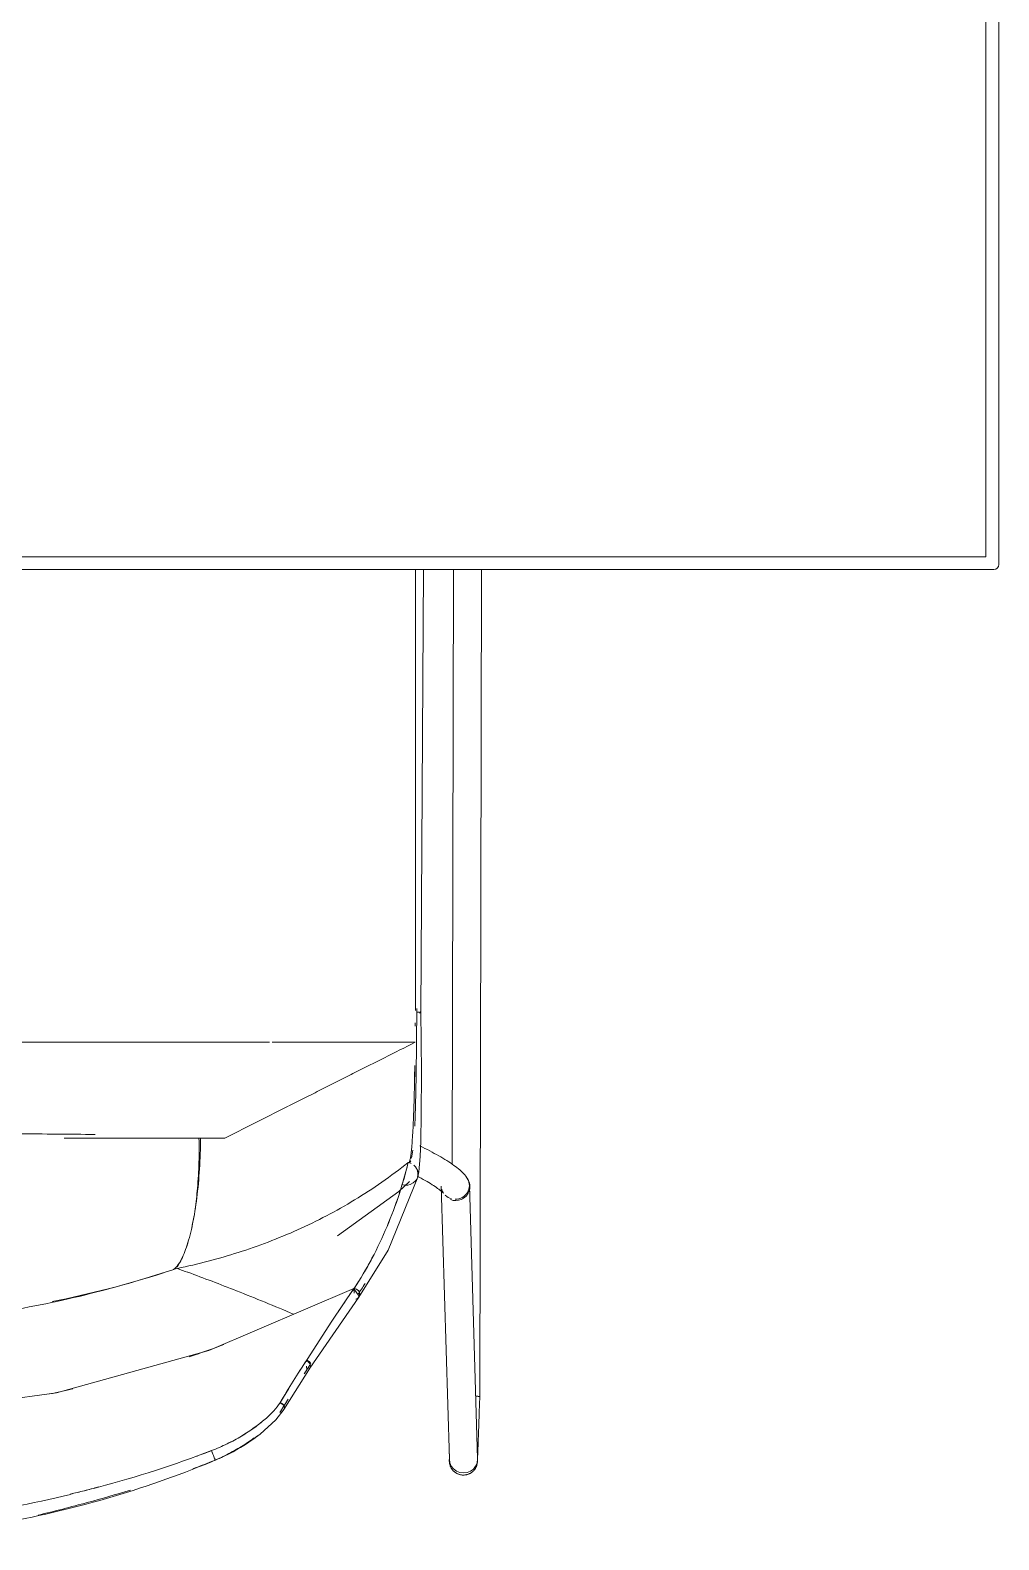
# Model space of a CAD drawing. Header units: millimetres. Extents: x 155927 to 317870, y -36033 to 97293.
# Drawn here: x 202448 to 202826, y 32017 to 32606 of the extents above; entities that cross this region are included whole.
import ezdxf

# ---------------------------------------------------------------- set-up
doc = ezdxf.new("R2010")
doc.units = ezdxf.units.MM
doc.header["$MEASUREMENT"] = 0
doc.layers.add('I-FURN', color=8, linetype='CONTINUOUS', lineweight=9)

msp = doc.modelspace()

# ---------------------------------------------------------------- linework, layer by layer
at = {"layer": 'I-FURN'}
for p, q in [((202820.86, 32400.61), (202820.86, 33190.61)), ((202820.86, 33190.61), (202820.86, 32400.61)), ((202825.86, 32397.61), (202825.86, 33193.61)), ((200630.86, 32400.61), (202820.86, 32400.61)), ((202820.86, 32400.61), (200630.86, 32400.61)), ((200627.86, 32395.61), (202823.86, 32395.61)), ((202601.25, 32395.61), (202600.18, 32222.57)), ((202612.93, 32395.61), (202612.44, 32163.27)), ((202623.24, 32072.75), (202623.93, 32395.61)), ((202598.6, 32224.2), (202598.5, 32210.81)), ((202599.22, 32222.78), (202598.67, 32222.82)), ((202599.67, 32222.73), (202599.22, 32222.78)), ((202599.99, 32222.67), (202599.67, 32222.73)), ((202599.72, 32222.41), (202600.02, 32222.47)), ((202600.02, 32222.47), (202600.17, 32222.54)), ((202600.17, 32222.54), (202600.16, 32222.61)), ((202600.21, 32223.13), (202600.4, 32199.19)), ((202402.27, 32211.07), (202462.48, 32211.07)), ((202473.87, 32211.07), (202531.3, 32211.07)), ((202542.14, 32211.07), (202590.82, 32211.07)), ((202598.5, 32210.81), (202598.35, 32197.97)), ((202597.87, 32201.99), (202597.71, 32197.23)), ((202597.71, 32197.23), (202597.71, 32197.09)), ((202598.35, 32197.97), (202598.09, 32186.14)), ((202600.4, 32199.19), (202600.35, 32182.77)), ((202548.38, 32186.06), (202523.62, 32173.6)), ((202598.09, 32186.14), (202597.8, 32178.22)), ((202600.35, 32182.77), (202600.16, 32172.44)), ((202523.62, 32173.6), (202460.92, 32173.6)), ((202600.84, 32170.07), (202599.87, 32170.55)), ((202600.16, 32172.44), (202599.93, 32166.38)), ((202596.26, 32164.79), (202595.81, 32164)), ((202597.08, 32168.88), (202596.56, 32165.8)), ((202599.93, 32166.38), (202599.47, 32160.49)), ((202601.8, 32169.59), (202600.84, 32170.07)), ((202602.75, 32169.11), (202601.8, 32169.59)), ((202603.67, 32168.63), (202602.75, 32169.11)), ((202604.58, 32168.15), (202603.67, 32168.63)), ((202605.47, 32167.67), (202604.58, 32168.15)), ((202606.34, 32167.19), (202605.47, 32167.67)), ((202607.19, 32166.71), (202606.34, 32167.19)), ((202608.02, 32166.24), (202607.19, 32166.71)), ((202608.82, 32165.76), (202608.02, 32166.24)), ((202609.59, 32165.29), (202608.82, 32165.76)), ((202610.34, 32164.82), (202609.59, 32165.29)), ((202611.07, 32164.36), (202610.34, 32164.82)), ((202598.27, 32162.19), (202598.84, 32161.16)), ((202599.1, 32158.86), (202598.77, 32157.75)), ((202599.59, 32158.35), (202598.77, 32158.78)), ((202598.84, 32161.16), (202599.12, 32160.02)), ((202599.47, 32160.49), (202599.06, 32158.53)), ((202611.77, 32163.9), (202611.07, 32164.36)), ((202612.44, 32163.44), (202611.77, 32163.9)), ((202613.09, 32162.98), (202612.44, 32163.44)), ((202613.7, 32162.53), (202613.09, 32162.98)), ((202614.3, 32162.08), (202613.7, 32162.53)), ((202614.86, 32161.62), (202614.3, 32162.08)), ((202615.4, 32161.17), (202614.86, 32161.62)), ((202615.92, 32160.71), (202615.4, 32161.17)), ((202616.41, 32160.24), (202615.92, 32160.71)), ((202616.88, 32159.76), (202616.41, 32160.24)), ((202617.33, 32159.26), (202616.88, 32159.76)), ((202617.77, 32158.72), (202617.33, 32159.26)), ((202618.19, 32158.13), (202617.77, 32158.72)), ((202598.98, 32158.31), (202587.48, 32129.88)), ((202591.55, 32152.72), (202595.75, 32156.63)), ((202593.81, 32155.25), (202592.77, 32155.46)), ((202595.19, 32155.29), (202593.81, 32155.25)), ((202596.09, 32155.52), (202595.19, 32155.29)), ((202597.22, 32156.09), (202596.09, 32155.52)), ((202598.14, 32156.91), (202597.22, 32156.09)), ((202598.73, 32157.77), (202598.14, 32156.91)), ((202599.06, 32158.53), (202598.73, 32157.77)), ((202600.39, 32157.91), (202599.59, 32158.35)), ((202601.16, 32157.48), (202600.39, 32157.91)), ((202601.91, 32157.06), (202601.16, 32157.48)), ((202602.63, 32156.64), (202601.91, 32157.06)), ((202603.32, 32156.23), (202602.63, 32156.64)), ((202603.98, 32155.83), (202603.32, 32156.23)), ((202604.61, 32155.43), (202603.98, 32155.83)), ((202605.21, 32155.05), (202604.61, 32155.43)), ((202605.77, 32154.68), (202605.21, 32155.05)), ((202606.29, 32154.32), (202605.77, 32154.68)), ((202606.77, 32153.97), (202606.29, 32154.32)), ((202607.21, 32153.65), (202606.77, 32153.97)), ((202607.61, 32153.34), (202607.21, 32153.65)), ((202607.97, 32153.05), (202607.61, 32153.34)), ((202608.28, 32152.79), (202607.97, 32153.05)), ((202608.16, 32154.91), (202611.34, 32048.08)), ((202608.54, 32152.55), (202608.28, 32152.79)), ((202618.59, 32157.46), (202618.19, 32158.13)), ((202618.96, 32156.69), (202618.59, 32157.46)), ((202622.33, 32048.37), (202619.16, 32155.23)), ((202567.61, 32135.42), (202591.55, 32152.72)), ((202608.74, 32152.36), (202608.54, 32152.55)), ((202608.89, 32152.2), (202608.74, 32152.36)), ((202608.98, 32152.1), (202608.89, 32152.2)), ((202609.01, 32152.06), (202608.98, 32152.1)), ((202587.48, 32129.88), (202575.94, 32111.49)), ((202517.42, 32090.65), (202574.07, 32114.96)), ((202565.44, 32102.19), (202574.07, 32114.96)), ((202576.15, 32111.86), (202574.08, 32114.82)), ((202574.08, 32114.82), (202574.19, 32113.05)), ((202574.19, 32113.05), (202574.08, 32114.82)), ((202574.08, 32114.82), (202574.14, 32113.01)), ((202574.08, 32114.82), (202574.14, 32113.01)), ((202574.08, 32114.82), (202574.57, 32114.8)), ((202574.57, 32114.8), (202575.03, 32114.66)), ((202575.03, 32114.66), (202575.46, 32114.43)), ((202575.46, 32114.43), (202575.82, 32114.11)), ((202575.82, 32114.11), (202576.1, 32113.72)), ((202576.1, 32113.72), (202576.28, 32113.27)), ((202576.3, 32112.32), (202576.15, 32111.86)), ((202576.28, 32113.27), (202576.35, 32112.8)), ((202576.35, 32112.8), (202576.3, 32112.32)), ((202575.94, 32111.49), (202556.9, 32083.79)), ((202555.76, 32087.19), (202565.44, 32102.19)), ((202457.95, 32074.19), (202517.42, 32090.65)), ((202557.13, 32084.16), (202546.73, 32067.66)), ((202552.37, 32081.83), (202555.76, 32087.19)), ((202555.82, 32083.35), (202554.76, 32081.69)), ((202555.74, 32086.39), (202555.29, 32086.47)), ((202555.5, 32084.6), (202555.67, 32083.12)), ((202556.15, 32086.21), (202555.74, 32086.39)), ((202557.09, 32085.33), (202555.82, 32083.35)), ((202556.52, 32085.94), (202556.15, 32086.21)), ((202556.47, 32083.38), (202556.78, 32083.64)), ((202556.82, 32085.6), (202556.52, 32085.94)), ((202556.78, 32083.64), (202557, 32083.98)), ((202557.03, 32085.21), (202556.82, 32085.6)), ((202557, 32083.98), (202557.12, 32084.37)), ((202557.12, 32084.37), (202557.13, 32084.79)), ((202396.75, 32065.88), (202457.95, 32074.19)), ((202545.12, 32070.19), (202548.62, 32075.83)), ((202548.4, 32071.64), (202545.14, 32066.42)), ((202622.41, 32072.84), (202621.5, 32072.88)), ((202623, 32072.79), (202622.41, 32072.84)), ((202622.59, 32072.69), (202623.1, 32072.72)), ((202623.24, 32072.75), (202623, 32072.79)), ((202623.16, 32070.62), (202623.12, 32069.57)), ((202623.19, 32071.68), (202623.16, 32070.62)), ((202623.23, 32072.75), (202623.19, 32071.68)), ((202546.82, 32067.8), (202543.64, 32063.57)), ((202622.93, 32064.44), (202622.89, 32063.45)), ((202622.97, 32065.44), (202622.93, 32064.44)), ((202623, 32066.45), (202622.97, 32065.44)), ((202623.04, 32067.48), (202623, 32066.45)), ((202623.08, 32068.52), (202623.04, 32067.48)), ((202623.12, 32069.57), (202623.08, 32068.52)), ((202543.64, 32063.57), (202537.48, 32058)), ((202622.73, 32058.8), (202622.69, 32057.93)), ((202622.76, 32059.68), (202622.73, 32058.8)), ((202622.79, 32060.59), (202622.76, 32059.68)), ((202622.82, 32061.53), (202622.79, 32060.59)), ((202622.86, 32062.48), (202622.82, 32061.53)), ((202622.89, 32063.45), (202622.86, 32062.48)), ((202532.13, 32054.23), (202524.93, 32050.16)), ((202537.48, 32058), (202532.13, 32054.23)), ((202622.5, 32052.68), (202622.48, 32052.06)), ((202622.53, 32053.34), (202622.5, 32052.68)), ((202622.55, 32054.03), (202622.53, 32053.34)), ((202622.58, 32054.75), (202622.55, 32054.03)), ((202622.61, 32055.5), (202622.58, 32054.75)), ((202622.63, 32056.28), (202622.61, 32055.5)), ((202622.66, 32057.1), (202622.63, 32056.28)), ((202622.69, 32057.93), (202622.66, 32057.1)), ((202518.52, 32051.49), (202518.48, 32051.59)), ((202518.61, 32051.28), (202518.52, 32051.49)), ((202518.73, 32050.98), (202518.61, 32051.28)), ((202518.88, 32050.6), (202518.73, 32050.98)), ((202519.05, 32050.17), (202518.88, 32050.6)), ((202519.23, 32049.72), (202519.05, 32050.17)), ((202519.4, 32049.26), (202519.23, 32049.72)), ((202519.57, 32048.84), (202519.4, 32049.26)), ((202519.72, 32048.46), (202519.57, 32048.84)), ((202519.83, 32048.17), (202519.72, 32048.46)), ((202519.91, 32047.96), (202519.83, 32048.17)), ((202519.94, 32047.87), (202519.91, 32047.96)), ((202611.31, 32047.73), (202611.32, 32047.76)), ((202611.31, 32047.51), (202611.31, 32047.73)), ((202611.32, 32047.29), (202611.31, 32047.51)), ((202611.32, 32047.95), (202611.33, 32048.1)), ((202611.33, 32048.03), (202611.32, 32047.9)), ((202611.32, 32047.84), (202611.32, 32047.95)), ((202611.32, 32047.9), (202611.32, 32047.81)), ((202611.32, 32047.78), (202611.32, 32047.84)), ((202611.32, 32047.81), (202611.32, 32047.76)), ((202611.32, 32047.76), (202611.32, 32047.78)), ((202611.32, 32047.76), (202611.32, 32047.76)), ((202611.33, 32047.07), (202611.32, 32047.29)), ((202611.34, 32048.42), (202611.33, 32048.21)), ((202611.33, 32048.1), (202611.34, 32048.29)), ((202611.33, 32048.21), (202611.33, 32048.03)), ((202611.36, 32046.85), (202611.33, 32047.07)), ((202611.34, 32048.52), (202611.35, 32048.79)), ((202611.34, 32048.29), (202611.34, 32048.52)), ((202611.52, 32046.85), (202611.34, 32048.24)), ((202611.35, 32048.79), (202611.37, 32049.11)), ((202611.39, 32046.64), (202611.36, 32046.85)), ((202611.37, 32049.11), (202611.38, 32049.47)), ((202611.38, 32049.47), (202611.39, 32049.86)), ((202611.39, 32049.86), (202611.41, 32050.3)), ((202612.07, 32045.56), (202611.52, 32046.85)), ((202622.15, 32046.81), (202621.59, 32045.52)), ((202622.34, 32048.2), (202622.15, 32046.81)), ((202622.24, 32046.7), (202622.21, 32046.48)), ((202622.27, 32046.92), (202622.24, 32046.7)), ((202622.3, 32047.14), (202622.27, 32046.92)), ((202622.31, 32047.36), (202622.3, 32047.14)), ((202622.32, 32047.56), (202622.31, 32047.45)), ((202622.31, 32047.44), (202622.32, 32047.55)), ((202622.31, 32047.45), (202622.31, 32047.38)), ((202622.31, 32047.38), (202622.31, 32047.44)), ((202622.31, 32047.38), (202622.31, 32047.36)), ((202622.31, 32047.36), (202622.31, 32047.38)), ((202622.33, 32047.9), (202622.32, 32047.71)), ((202622.32, 32047.7), (202622.33, 32047.89)), ((202622.32, 32047.71), (202622.32, 32047.56)), ((202622.32, 32047.55), (202622.32, 32047.7)), ((202622.34, 32048.14), (202622.33, 32047.9)), ((202622.33, 32047.89), (202622.33, 32048.02)), ((202622.35, 32048.42), (202622.34, 32048.14)), ((202622.36, 32048.74), (202622.35, 32048.42)), ((202622.37, 32049.09), (202622.36, 32048.74)), ((202622.39, 32049.49), (202622.37, 32049.09)), ((202622.4, 32049.93), (202622.39, 32049.49)), ((202622.42, 32050.41), (202622.4, 32049.93)), ((202622.44, 32050.92), (202622.42, 32050.41)), ((202622.46, 32051.47), (202622.44, 32050.92)), ((202622.48, 32052.06), (202622.46, 32051.47)), ((202611.43, 32046.42), (202611.39, 32046.64)), ((202611.48, 32046.21), (202611.43, 32046.42)), ((202611.54, 32045.99), (202611.48, 32046.21)), ((202611.61, 32045.78), (202611.54, 32045.99)), ((202611.68, 32045.58), (202611.61, 32045.78)), ((202611.76, 32045.37), (202611.68, 32045.58)), ((202611.86, 32045.17), (202611.76, 32045.37)), ((202611.95, 32044.98), (202611.86, 32045.17)), ((202612.06, 32044.78), (202611.95, 32044.98)), ((202612.18, 32044.6), (202612.06, 32044.78)), ((202612.94, 32044.44), (202612.07, 32045.56)), ((202612.3, 32044.41), (202612.18, 32044.6)), ((202612.43, 32044.24), (202612.3, 32044.41)), ((202612.56, 32044.06), (202612.43, 32044.24)), ((202612.71, 32043.9), (202612.56, 32044.06)), ((202612.86, 32043.73), (202612.71, 32043.9)), ((202613.01, 32043.58), (202612.86, 32043.73)), ((202614.08, 32043.59), (202612.94, 32044.44)), ((202613.17, 32043.43), (202613.01, 32043.58)), ((202613.34, 32043.29), (202613.17, 32043.43)), ((202613.52, 32043.15), (202613.34, 32043.29)), ((202613.69, 32043.03), (202613.52, 32043.15)), ((202613.88, 32042.9), (202613.69, 32043.03)), ((202614.07, 32042.79), (202613.88, 32042.9)), ((202614.26, 32042.68), (202614.07, 32042.79)), ((202615.4, 32043.05), (202614.08, 32043.59)), ((202614.46, 32042.59), (202614.26, 32042.68)), ((202614.66, 32042.5), (202614.46, 32042.59)), ((202614.86, 32042.41), (202614.66, 32042.5)), ((202615.07, 32042.34), (202614.86, 32042.41)), ((202615.28, 32042.27), (202615.07, 32042.34)), ((202615.49, 32042.22), (202615.28, 32042.27)), ((202616.83, 32042.86), (202615.4, 32043.05)), ((202615.7, 32042.17), (202615.49, 32042.22)), ((202615.92, 32042.13), (202615.7, 32042.17)), ((202616.14, 32042.1), (202615.92, 32042.13)), ((202616.36, 32042.07), (202616.14, 32042.1)), ((202616.58, 32042.06), (202616.36, 32042.07)), ((202616.8, 32042.06), (202616.58, 32042.06)), ((202616.89, 32042.06), (202616.8, 32042.06)), ((202618.25, 32043.04), (202616.83, 32042.86)), ((202617.11, 32042.06), (202616.89, 32042.06)), ((202617.33, 32042.08), (202617.11, 32042.06)), ((202617.55, 32042.11), (202617.33, 32042.08)), ((202617.77, 32042.14), (202617.55, 32042.11)), ((202617.98, 32042.18), (202617.77, 32042.14)), ((202618.2, 32042.23), (202617.98, 32042.18)), ((202618.41, 32042.29), (202618.2, 32042.23)), ((202619.58, 32043.57), (202618.25, 32043.04)), ((202618.62, 32042.36), (202618.41, 32042.29)), ((202618.82, 32042.44), (202618.62, 32042.36)), ((202619.03, 32042.52), (202618.82, 32042.44)), ((202619.23, 32042.61), (202619.03, 32042.52)), ((202619.42, 32042.71), (202619.23, 32042.61)), ((202619.61, 32042.82), (202619.42, 32042.71)), ((202620.72, 32044.42), (202619.58, 32043.57)), ((202619.8, 32042.94), (202619.61, 32042.82)), ((202619.98, 32043.06), (202619.8, 32042.94)), ((202620.16, 32043.19), (202619.98, 32043.06)), ((202620.33, 32043.33), (202620.16, 32043.19)), ((202620.5, 32043.47), (202620.33, 32043.33)), ((202620.66, 32043.62), (202620.5, 32043.47)), ((202620.81, 32043.78), (202620.66, 32043.62)), ((202621.59, 32045.52), (202620.72, 32044.42)), ((202620.96, 32043.94), (202620.81, 32043.78)), ((202621.1, 32044.11), (202620.96, 32043.94)), ((202621.24, 32044.29), (202621.1, 32044.11)), ((202621.36, 32044.47), (202621.24, 32044.29)), ((202621.48, 32044.65), (202621.36, 32044.47)), ((202621.59, 32044.84), (202621.48, 32044.65)), ((202621.7, 32045.03), (202621.59, 32044.84)), ((202621.8, 32045.23), (202621.7, 32045.03)), ((202621.89, 32045.43), (202621.8, 32045.23)), ((202621.97, 32045.64), (202621.89, 32045.43)), ((202622.04, 32045.84), (202621.97, 32045.64)), ((202622.1, 32046.05), (202622.04, 32045.84)), ((202622.16, 32046.27), (202622.1, 32046.05)), ((202622.21, 32046.48), (202622.16, 32046.27))]:
    msp.add_line(p, q, dxfattribs=at)
msp.add_arc((202823.86, 32397.61), 2, 270, 0, dxfattribs=at)
for centre, major_axis, ratio, start_param, end_param in [((202613.66, 32155.07), (5.5, 0.16), 0.969889, 3.372745, 3.634544), ((202613.66, 32155.07), (5.5, 0.16), 0.969889, 4.681742, 6.776137), ((202613.88, 32154.58), (5.08, 2.11), 0.969753, 5.503894, 6.551091), ((202613.66, 32155.07), (5.5, 0.16), 0.969889, 3.896343, 4.419942), ((202613.88, 32154.58), (5.08, 2.11), 0.969753, 3.933097, 5.503894)]:
    msp.add_ellipse(centre, major_axis=major_axis, ratio=ratio, start_param=start_param, end_param=end_param, dxfattribs=at)
for points, knots in [([(202598.06, 32232.68), (202598.06, 32276.06), (202598.06, 32330.34), (202598.06, 32384.71), (202598.06, 32395.6)], [-0.9648346, -0.9648346, -0.9648346, -0.9648346, -0.5, -0.3835824, -0.3835824, -0.3835824, -0.3835824]), ([(202600.01, 32223.33), (202600.18, 32223.25), (202600.25, 32223.12), (202600.14, 32222.98), (202600.07, 32222.94)], [-0.6, -0.6, -0.6, -0.6, -0.4, -0.3, -0.3, -0.3, -0.3]), ([(202598.04, 32211.06), (202594.04, 32209.05), (202588, 32206.01), (202579.87, 32201.91), (202573.72, 32198.82), (202567.51, 32195.69), (202561.25, 32192.54), (202554.96, 32189.38), (202550.78, 32187.27), (202548.69, 32186.22)], [-0.999743, -0.999743, -0.999743, -0.999743, -0.8333333, -0.75, -0.6666667, -0.5833333, -0.5, -0.4166667, -0.3333333, -0.3333333, -0.3333333, -0.3333333]), ([(202595.39, 32164.01), (202595.54, 32163.98), (202595.78, 32164.32), (202596.1, 32165.7), (202596.38, 32167.5), (202596.63, 32169.9), (202596.88, 32172.97), (202597.1, 32176.53), (202597.36, 32182.06), (202597.58, 32188.37), (202597.75, 32195.36), (202597.82, 32198.94), (202597.85, 32200.77)], [0.0303274, 0.0303274, 0.0303274, 0.0303274, 0.125, 0.1875, 0.25, 0.3125, 0.375, 0.4375, 0.5, 0.625, 0.6875, 0.75, 0.75, 0.75, 0.75]), ([(202514.19, 32173.6), (202514.16, 32169.49), (202513.89, 32161.52), (202512.84, 32150.06), (202511.18, 32139.94), (202509.03, 32131.58), (202506.9, 32126.33), (202505.53, 32124.06), (202505.06, 32123.39)], [-1, -1, -1, -1, -0.8333333, -0.6666667, -0.5, -0.3333333, -0.1666667, -0.0807818, -0.0807818, -0.0807818, -0.0807818]), ([(202513.57, 32173.59), (202513.65, 32170.44), (202513.65, 32163.88), (202513.11, 32154.35), (202512.42, 32148.44), (202512.05, 32145.82)], [0.0148525, 0.0148525, 0.0148525, 0.0148525, 0.1428571, 0.2857143, 0.4107474, 0.4107474, 0.4107474, 0.4107474]), ([(202578.19, 32121.43), (202579.21, 32123.16), (202582.42, 32128.91), (202587.2, 32139), (202591.9, 32151.7), (202594.27, 32159.99), (202595.26, 32164.11)], [-0.859181, -0.859181, -0.859181, -0.859181, -0.75, -0.5, -0.25, 0, 0, 0, 0]), ([(202593.34, 32156.9), (202592.83, 32155.16), (202591.01, 32149.24), (202588.71, 32143.26), (202587, 32139.05)], [-0.8548188, -0.8548188, -0.8548188, -0.8548188, -0.75, -0.5000185, -0.5000185, -0.5000185, -0.5000185]), ([(202587, 32139.05), (202585.24, 32134.86), (202581.32, 32126.58), (202576.62, 32118.69), (202574.08, 32114.82)], [-0.5, -0.5, -0.5, -0.5, -0.25, -0.0000387, -0.0000387, -0.0000387, -0.0000387]), ([(202507.26, 32127.41), (202507.25, 32127.39), (202506.68, 32126.17), (202505.51, 32124.09), (202504.28, 32122.75), (202503.65, 32122.26)], [0.7840583, 0.7840583, 0.7840583, 0.7840583, 0.7857143, 0.8928571, 1, 1, 1, 1]), ([(202226.69, 32122.78), (202237.9, 32119.02), (202260.55, 32112.42), (202306.85, 32102.89), (202365.87, 32098.1), (202424.88, 32102.9), (202471.19, 32112.42), (202493.83, 32119.02), (202505.04, 32122.78)], [0, 0, 0, 0, 0.125, 0.25, 0.5, 0.75, 0.875, 1, 1, 1, 1]), ([(202509.18, 32121.27), (202515.53, 32118.93), (202529.31, 32113.68), (202543.1, 32108.02), (202550.54, 32104.87)], [-0.9105873, -0.9105873, -0.9105873, -0.9105873, -0.5, -0.0187577, -0.0187577, -0.0187577, -0.0187577]), ([(202574.08, 32114.83), (202574.27, 32114.83), (202574.64, 32114.78), (202575.16, 32114.57), (202575.62, 32114.24), (202576.11, 32113.66), (202576.41, 32112.76), (202576.21, 32111.86), (202575.8, 32111.28), (202575.38, 32110.95), (202575.04, 32110.82), (202574.87, 32110.77)], [-1, -1, -1, -1, -0.9166667, -0.8333333, -0.75, -0.6666667, -0.5, -0.3333333, -0.25, -0.1666667, -0.0833333, -0.0833333, -0.0833333, -0.0833333]), ([(202574.8, 32110.76), (202575.1, 32110.83), (202575.52, 32111.03), (202575.94, 32111.47), (202576.09, 32111.73), (202576.15, 32111.86)], [-0.8, -0.8, -0.8, -0.8, -0.4, -0.2, 0, 0, 0, 0]), ([(202509.79, 32088.25), (202512.95, 32089.31), (202517.46, 32090.84), (202521.92, 32092.53), (202523.26, 32093.06)], [-0.11704847, -0.11704847, -0.11704847, -0.11704847, -0.09090909, -0.0795874, -0.0795874, -0.0795874, -0.0795874]), ([(202555.52, 32086.82), (202553.85, 32084.2), (202550.45, 32078.81), (202546.91, 32073.11), (202545.11, 32070.19)], [0, 0, 0, 0, 0.5, 0.9953931, 0.9953931, 0.9953931, 0.9953931]), ([(202555.52, 32086.82), (202555.82, 32086.81), (202556.27, 32086.67), (202556.76, 32086.31), (202557.06, 32085.96), (202557.2, 32085.7), (202557.25, 32085.56)], [-1, -1, -1, -1, -0.8333333, -0.75, -0.6666667, -0.5833333, -0.5833333, -0.5833333, -0.5833333]), ([(202622.58, 32072.69), (202622.62, 32072.7), (202622.84, 32072.7), (202623.05, 32072.71), (202623.16, 32072.73), (202623.18, 32072.73)], [-0.6666667, -0.6666667, -0.6666667, -0.6666667, -0.6527778, -0.5833333, -0.5555556, -0.5555556, -0.5555556, -0.5555556]), ([(202545.12, 32070.19), (202544.53, 32069.21), (202542.95, 32067.19), (202540.13, 32064.43), (202537.43, 32062.2), (202535.21, 32060.53), (202532.8, 32058.88), (202530.21, 32057.26), (202527.47, 32055.7), (202523.63, 32053.72), (202520.56, 32052.4), (202518.48, 32051.59)], [0, 0, 0, 0, 0.166667, 0.333333, 0.416667, 0.5, 0.583333, 0.666667, 0.75, 0.833333, 1, 1, 1, 1]), ([(202546.92, 32068.16), (202546.94, 32068.29), (202546.94, 32068.56), (202546.82, 32068.97), (202546.6, 32069.35), (202546.3, 32069.67), (202545.79, 32070), (202545.35, 32070.11), (202545.06, 32070.11)], [-0.5833333, -0.5833333, -0.5833333, -0.5833333, -0.5, -0.4166667, -0.3333333, -0.25, -0.1666667, 0, 0, 0, 0]), ([(202545.11, 32070.19), (202545.25, 32070.19), (202545.54, 32070.15), (202545.96, 32069.99), (202546.34, 32069.75), (202546.75, 32069.32), (202546.99, 32068.78), (202546.99, 32068.38), (202546.97, 32068.25)], [-1, -1, -1, -1, -0.9166667, -0.8333333, -0.75, -0.6666667, -0.5, -0.4166667, -0.4166667, -0.4166667, -0.4166667]), ([(202518.48, 32047.25), (202520.55, 32048.12), (202523.61, 32049.51), (202527.44, 32051.58), (202530.18, 32053.21), (202532.76, 32054.88), (202534.36, 32056.01), (202535.14, 32056.58)], [0, 0, 0, 0, 0.1666667, 0.25, 0.3333333, 0.4166667, 0.5, 0.5, 0.5, 0.5]), ([(202519.94, 32047.87), (202522.09, 32048.78), (202526.25, 32050.71), (202531.85, 32053.98), (202535.03, 32056.23), (202536.45, 32057.33)], [-1, -1, -1, -1, -0.8333333, -0.6666667, -0.5061609, -0.5061609, -0.5061609, -0.5061609]), ([(202213.24, 32047.25), (202224, 32042.83), (202245.8, 32034.95), (202290.68, 32022.97), (202339.73, 32016.52), (202391.99, 32017.09), (202435.23, 32022.3), (202477.68, 32032.17), (202505.04, 32041.73), (202518.48, 32047.25)], [0, 0, 0, 0, 0.111111, 0.222222, 0.444444, 0.583333, 0.722222, 0.861111, 1, 1, 1, 1]), ([(202518.48, 32051.59), (202518.49, 32051.56), (202518.56, 32051.4), (202518.71, 32050.99), (202518.91, 32050.49), (202519.2, 32049.73), (202519.49, 32048.96), (202519.69, 32048.46), (202519.84, 32048.06), (202519.9, 32047.89), (202519.91, 32047.86)], [-1, -1, -1, -1, -0.833333, -0.75, -0.666667, -0.5, -0.333333, -0.25, -0.166667, 0, 0, 0, 0]), ([(202486.79, 32036.15), (202481.21, 32034.44), (202469.27, 32031.1), (202457.21, 32027.93), (202450.77, 32026.43)], [0.2224903, 0.2224903, 0.2224903, 0.2224903, 0.3333333, 0.4583693, 0.4583693, 0.4583693, 0.4583693]), ([(202463.38, 32034.62), (202465.2, 32035.05), (202468.84, 32035.91), (202472.45, 32036.9), (202474.26, 32037.42)], [0.63092282, 0.63092282, 0.63092282, 0.63092282, 0.66666667, 0.70281944, 0.70281944, 0.70281944, 0.70281944])]:
    msp.add_open_spline(points, degree=3, knots=knots, dxfattribs=at)
for points in [[(202598.06, 32377.14), (202598.06, 32371.56), (202598.06, 32365.98), (202598.06, 32360.4)], [(202598.06, 32235.77), (202598.06, 32231.67), (202598.06, 32227.58), (202598.06, 32223.48)], [(202598.04, 32217.32), (202598.05, 32217.75), (202598.05, 32218.17), (202598.05, 32218.6)], [(202473.85, 32211.07), (202470.08, 32211.07), (202466.29, 32211.07), (202462.49, 32211.07)], [(202541.11, 32211.07), (202537.86, 32211.07), (202534.59, 32211.07), (202531.31, 32211.07)], [(202590.1, 32211.07), (202592.81, 32211.07), (202595.45, 32211.07), (202598.04, 32211.07)], [(202442.89, 32175.29), (202453.03, 32175.23), (202463.07, 32175.15), (202473.09, 32175.05)], [(202595.26, 32164.11), (202588.51, 32158.75), (202574.59, 32148.99), (202552.25, 32137.33), (202529.03, 32128.54), (202513.19, 32124.39), (202505.16, 32122.75)], [(202595.26, 32164.11), (202594.69, 32161.73), (202594.05, 32159.34), (202593.35, 32156.94)], [(202596.4, 32163.73), (202596.04, 32163.9), (202595.65, 32164.03), (202595.25, 32164.11)], [(202598.99, 32158.96), (202599.13, 32159.71), (202598.95, 32161.23), (202598.08, 32162.67), (202597.42, 32163.09)], [(202511.6, 32143.02), (202511.34, 32141.48), (202511.06, 32139.98), (202510.76, 32138.58)], [(202509.37, 32133.14), (202509.18, 32132.48), (202508.97, 32131.86), (202508.77, 32131.26)], [(202499.7, 32120.97), (202485.42, 32116.38), (202470.91, 32112.78), (202456.22, 32109.76)], [(202509.12, 32121.21), (202507.8, 32121.73), (202506.48, 32122.24), (202505.16, 32122.75)], [(202574.08, 32114.82), (202574.85, 32116), (202575.61, 32117.18), (202576.35, 32118.37)], [(202568.21, 32106.26), (202570.25, 32109.29), (202572.21, 32112.15), (202574.08, 32114.82)], [(202578.42, 32116.82), (202577.51, 32115.37), (202576.55, 32113.95), (202575.58, 32112.54)], [(202554.66, 32081.54), (202555.05, 32082.15), (202555.43, 32082.75), (202555.82, 32083.35)], [(202557.11, 32085.34), (202556.69, 32084.69), (202556.26, 32084.03), (202555.83, 32083.36)], [(202557.35, 32084.73), (202557.32, 32084.59), (202557.24, 32084.33), (202557.02, 32083.98), (202556.81, 32083.81), (202556.7, 32083.73)], [(202455.2, 32073.71), (202458.26, 32074.32), (202461.3, 32074.98), (202464.33, 32075.67)], [(202545.5, 32067.01), (202546.49, 32068.61), (202547.47, 32070.19), (202548.44, 32071.74)], [(202623.23, 32072.75), (202623.23, 32072.76), (202623.19, 32072.77), (202623.12, 32072.78)], [(202539.4, 32063.88), (202536.86, 32061.67), (202533.68, 32059.44), (202530.19, 32057.28)], [(202530.18, 32057.28), (202528.4, 32056.21), (202524.65, 32054.17), (202520.56, 32052.41), (202518.48, 32051.59)], [(202474.3, 32037.34), (202489.25, 32041.29), (202503.99, 32046.04), (202518.48, 32051.59)], [(202518.51, 32047.3), (202516.08, 32046.34), (202513.65, 32045.42), (202511.21, 32044.51)], [(202518.48, 32051.59), (202516.33, 32050.76), (202514.17, 32049.96), (202512.01, 32049.17)], [(202519.91, 32047.86), (202519.45, 32047.67), (202518.98, 32047.49), (202518.52, 32047.31)], [(202474.3, 32037.34), (202470.66, 32036.38), (202467.01, 32035.47), (202463.35, 32034.61)], [(202417.76, 32026.45), (202433.1, 32028.34), (202448.46, 32030.63), (202463.41, 32034.47)]]:
    msp.add_open_spline(points, degree=3, dxfattribs=at)

doc.saveas('drawing.dxf')
